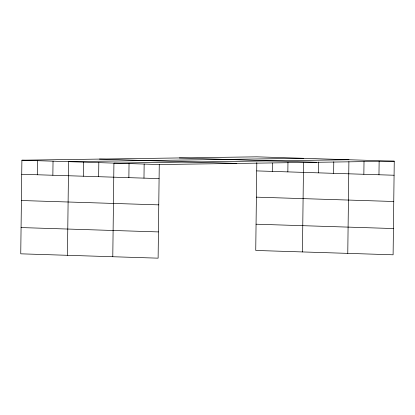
<?xml version="1.0" encoding="UTF-8"?>
<svg xmlns="http://www.w3.org/2000/svg" width="415" height="415" viewBox="0 0 415 415"><rect width="100%" height="100%" fill="white"/><g stroke="black" fill="none" stroke-linecap="round" stroke-linejoin="round"><path stroke-width="0.62" d="M394.25 161.176L256.885 156.834L21.896 160.2L20.75 253.824L158.115 258.166L159.261 164.542L394.25 161.176L393.104 254.8L255.739 250.458L256.812 162.587M37.288 174.762L37.464 160.693M52.861 175.255L53.032 161.186M67.453 255.303L68.6 161.679L303.588 158.307M83.534 176.225L83.711 162.156M98.646 176.702L98.817 162.633M112.787 256.735L113.928 163.111L348.922 159.739M128.868 177.656L129.039 163.588M143.979 178.134L144.15 164.065M272.281 171.39L272.38 163.079M287.849 171.883L287.963 162.291M302.447 251.931L303.531 162.784M318.528 172.853L318.658 161.985M333.639 173.33L333.779 161.819M347.775 253.363L348.896 161.658M363.856 174.284L364.012 161.497M378.968 174.762L379.134 161.336M179.337 157.944L316.702 162.286M99.439 159.09L236.809 163.432M21.896 160.2L159.261 164.542M256.714 170.902L394.079 175.239M21.72 174.269L159.09 178.611M256.392 197.151L393.757 201.493M21.404 200.523L158.769 204.865M256.06 224.204L393.425 228.546M21.072 227.57L158.437 231.912"/></g></svg>
